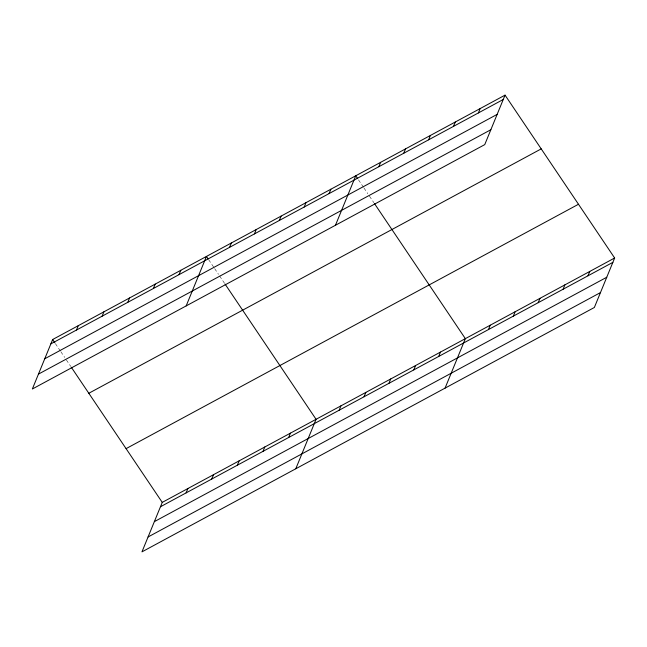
<?xml version="1.0" encoding="UTF-8"?>
<svg xmlns="http://www.w3.org/2000/svg" width="647" height="647" viewBox="0 0 647 647"><rect width="100%" height="100%" fill="white"/><g stroke="black" fill="none" stroke-linecap="round" stroke-linejoin="round"><path stroke-width="0.49" stroke-dasharray="3.23 2.43" d="M358.495 179.85L363.42 187.185M363.97 187.994L367.811 193.696M369.453 196.138L373.837 202.657M208.649 259.682L214.133 267.826M214.683 268.642L218.516 274.344M219.608 275.97L224.541 283.305M55.383 343.589L60.317 350.917M60.867 351.733L64.7 357.435M66.342 359.878L70.725 366.388"/><path stroke-width="0.97" d="M505.04 95.133L52.642 339.521L32.35 389.001L484.749 144.613L505.04 95.133L614.65 257.999L594.358 307.479L141.96 551.867L162.251 502.387L614.65 257.999M76.492 330.027L78.279 325.667M102.129 316.181L103.916 311.822M127.766 302.335L129.554 297.976M153.396 288.481L155.183 284.122M179.033 274.635L180.82 270.276M186.166 305.91L206.458 256.43L208.099 258.873M229.556 247.348L231.343 242.989M254.433 233.907L256.22 229.548M279.318 220.465L281.105 216.106M186.101 492.893L187.889 488.534M304.195 207.024L305.991 202.665M211.731 479.047L213.518 474.688M329.08 193.582L330.868 189.223M335.461 225.261L355.753 175.782L357.395 178.224M237.368 465.201L239.155 460.842M378.843 166.7L380.63 162.34M263.005 451.355L264.793 446.996M403.728 153.258L405.515 148.899M288.643 437.501L290.43 433.142M428.605 139.817L430.401 135.458M295.776 468.776L316.068 419.296L225.091 284.114M453.49 126.375L455.278 122.016M339.157 410.214L340.945 405.855M478.376 112.934L480.163 108.575M364.043 396.773L365.83 392.414M388.928 383.331L390.715 378.972M413.805 369.89L415.592 365.531M438.69 356.448L440.478 352.089M445.063 388.127L465.355 338.648L374.387 203.465M488.453 329.566L490.24 325.206M513.338 316.124L515.125 311.765M538.215 302.683L540.002 298.324M563.1 289.241L564.888 284.882M587.977 275.8L589.765 271.441M50.854 343.88L503.253 99.492M44.748 358.77L497.147 114.382M38.456 374.112L490.855 129.724M88.817 393.263L541.216 148.883M126.076 448.638L578.483 204.258M160.464 506.747L612.863 262.358M154.358 521.636L606.757 277.248M148.066 536.978L600.465 292.59M52.642 339.521L54.833 342.773M71.275 367.205L162.251 502.387"/></g></svg>
